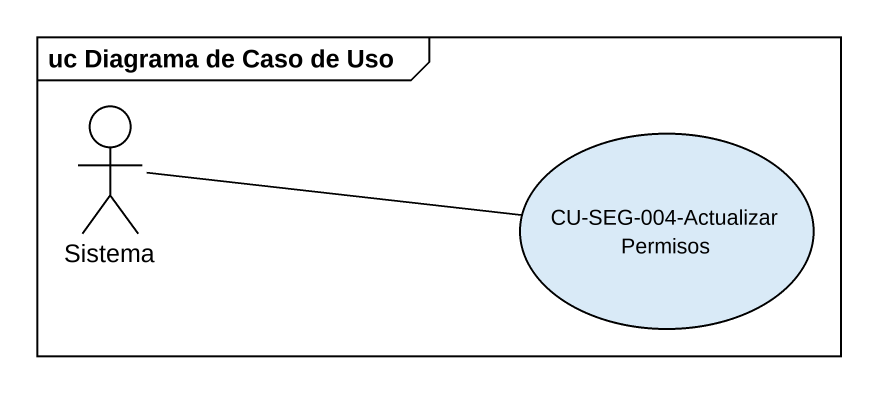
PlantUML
@startuml
mainframe uc Diagrama de Caso de Uso
actor Sistema
usecase "CU-SEG-004-Actualizar Permisos" as CU_SEG_004_Actualizar
Sistema -right- CU_SEG_004_Actualizar
@enduml
